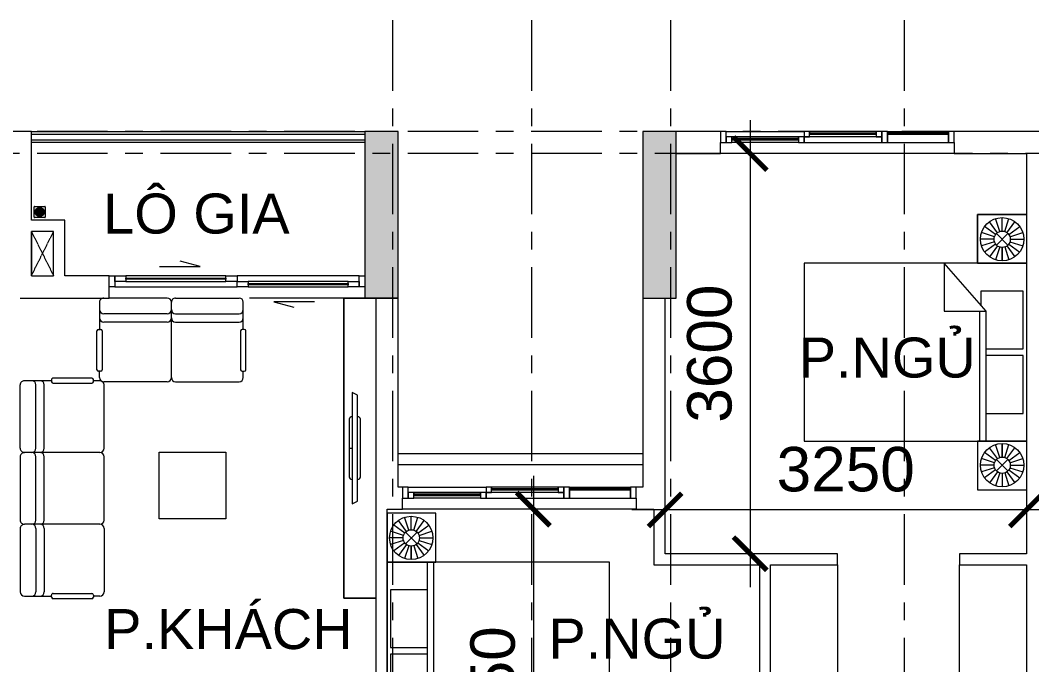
# Model space of a CAD drawing. Header units: millimetres. Extents: x -20144 to 126922, y -42414 to 48263.
# Drawn here: x 20100 to 29199, y 37800 to 43600 of the extents above; entities that cross this region are included whole.
import ezdxf

# ---------------------------------------------------------------- set-up
doc = ezdxf.new("R2010")
doc.units = ezdxf.units.MM
doc.linetypes.add('Dash', pattern=[6.35, 3.175, -3.175])
doc.linetypes.add('Grid Line', pattern=[22.225, 12.7, -3.175, 3.175, -3.175])
for name, color, linetype, lineweight in [('A-DETL-GENF', 31, 'Continuous', 5), ('A-DETL-GENF-HDLN', 161, 'Dash', 5), ('CHU', 181, 'Continuous', 5), ('CUA', 31, 'Continuous', 9), ('DIM', 1, 'Continuous', 5), ('LC.HA', 8, 'Continuous', 9), ('NET CAT', 3, 'Continuous', 5), ('NET THAY 1', 41, 'Continuous', 5), ('NET-CAT', 3, 'Continuous', 15), ('NET-THAY', 2, 'Continuous', 9), ('THIET BI', 44, 'Continuous', 5), ('THIET-BI', 44, 'Continuous', 5), ('TRUC', 225, 'Continuous', 5)]:
    doc.layers.add(name, color=color, linetype=linetype, lineweight=lineweight)
doc.styles.add('Arial_2', font='arial.ttf', dxfattribs={"height": 360})
doc.styles.add('TA1', font='arial.ttf')
doc.dimstyles.new('D_200_KTx2', dxfattribs={"dimtxt": 400, "dimasz": 300, "dimexe": 300, "dimexo": 300, "dimgap": 160, "dimtad": 1, "dimdec": 0, "dimzin": 9, "dimtxsty": 'TA1', "dimblk": 'ARCHTICK', "dimcen": 1, "dimdle": 300, "dimclrd": 256, "dimclre": 256, "dimclrt": 7, "dimadec": 0, "dimazin": 0, "dimtfac": 1, "dimtdec": 0, "dimtix": 1, "dimtmove": 1, "dimatfit": 3, "dimldrblk": 'ARCHTICK', "dimfxl": 0, "dimtolj": 1, "dimtzin": 0, "dimlwd": -1, "dimlwe": -1, "dimarcsym": 0})

# ---------------------------------------------------------------- blocks, each defined once
blk = doc.blocks.new('CUA LO GIA _LUA_1 - CUA LO GIA _LUA_ 2300-1425465-MẶT BẰNG TẦNG 24')
at = {"layer": 'CUA'}
for p, q in [((-697.4, 133.9), (-332.4, 133.9)), ((-332.4, 133.9), (-511.1, 181.8)), ((-1150, -100), (-1150, 0)), ((-1150, 0), (-1100, 0)), ((-1100, -50), (-1100, 0)), ((-1100, 0), (-1000, 0)), ((-1100, 0), (-1100, -100)), ((-1000, 0), (-1000, -50)), ((-100, 0), (-1000, 0)), ((-100, -50), (-100, 0)), ((-100, 0), (0, 0)), ((0, 0), (0, -50)), ((1100, 0), (0, 0)), ((1100, -100), (1100, 0)), ((1100, 0), (1150, 0)), ((1150, 0), (1150, -100)), ((-1000, -50), (-1100, -50)), ((-1000, -30), (-1000, -20)), ((-1000, -20), (-100, -20)), ((-100, -30), (-1000, -30)), ((-1000, -50), (-100, -50)), ((-100, -20), (-100, -30)), ((0, -50), (-100, -50)), ((0, -100), (0, -50)), ((0, -50), (100, -50)), ((100, -50), (100, -100)), ((1000, -50), (100, -50)), ((100, -80), (100, -70)), ((100, -70), (1000, -70)), ((1000, -80), (100, -80)), ((1000, -100), (1000, -50)), ((1000, -50), (1100, -50)), ((1000, -70), (1000, -80)), ((1100, -50), (1100, -100)), ((-1100, -100), (-1150, -100)), ((-1100, -100), (0, -100)), ((100, -100), (0, -100)), ((100, -100), (1000, -100)), ((1100, -100), (1000, -100)), ((1150, -100), (1100, -100)), ((332.4, -183.9), (511.1, -231.8)), ((697.4, -183.9), (332.4, -183.9))]:
    blk.add_line(p, q, dxfattribs=at)
blk = doc.blocks.new('X-SOFA - X-SOFA-1425466-MẶT BẰNG TẦNG 24')
at = {"layer": 'THIET BI'}
for p, q in [((-753.8, 360.8), (-753.8, 931.5)), ((-716.2, 969.2), (-658.4, 969.2)), ((-658.4, 959.8), (-658.4, 978.7)), ((-644.3, 992.8), (-295.7, 992.8)), ((-295.7, 945.7), (-644.3, 945.7)), ((-281.5, 978.7), (-281.5, 959.8)), ((-103.7, 969.2), (-281.5, 969.2)), ((-216.7, 360.8), (-216.7, 931.5)), ((-141.3, 360.8), (-141.3, 931.5)), ((-37.7, 969.2), (-103.7, 969.2)), ((0, 360.8), (0, 931.5)), ((-1850, 275), (-1250, 275)), ((-1850, -325), (-1850, 275)), ((-1850, -325), (-1850, 275)), ((-1850, 275), (-1250, 275)), ((-1250, 275), (-1250, -325)), ((-1250, 275), (-1250, -325)), ((-753.8, 285.4), (-753.8, -285.4)), ((-716.2, 323.1), (-37.7, 323.1)), ((-216.7, 285.4), (-216.7, -285.4)), ((-141.3, 285.4), (-141.3, -285.4)), ((0, -285.4), (0, 285.4)), ((-1250, -325), (-1850, -325)), ((-1250, -325), (-1850, -325)), ((-753.8, -360.8), (-753.8, -931.5)), ((-716.2, -323.1), (-103.7, -323.1)), ((-216.7, -360.8), (-216.7, -931.5)), ((-141.3, -360.8), (-141.3, -931.5)), ((-103.7, -323.1), (-37.7, -323.1)), ((0, -360.8), (0, -931.5)), ((-716.2, -969.2), (-658.4, -969.2)), ((-658.4, -959.8), (-658.4, -978.7)), ((-295.7, -945.7), (-644.3, -945.7)), ((-644.3, -992.8), (-295.7, -992.8)), ((-281.5, -978.7), (-281.5, -959.8)), ((-281.5, -969.2), (-103.7, -969.2)), ((-103.7, -969.2), (-37.7, -969.2))]:
    blk.add_line(p, q, dxfattribs=at)
for centre, radius, start, end in [((-716.2, 931.5), 37.7, 90, 180), ((-644.3, 978.7), 14.1, 90, 180), ((-644.3, 959.8), 14.1, 180, 270), ((-295.7, 978.7), 14.1, 0, 90), ((-295.7, 959.8), 14.1, 270, 0), ((-179, 931.5), 37.7, 90, 180), ((-103.7, 931.5), 37.7, 90, 180), ((-37.7, 931.5), 37.7, 0, 90), ((-716.2, 360.8), 37.7, 180, 270), ((-716.2, 285.4), 37.7, 90, 180), ((-179, 360.8), 37.7, 180, 270), ((-179, 285.4), 37.7, 90, 180), ((-103.7, 360.8), 37.7, 180, 270), ((-103.7, 285.4), 37.7, 90, 180), ((-37.7, 360.8), 37.7, 270, 0), ((-37.7, 285.4), 37.7, 360, 90), ((-716.2, -285.4), 37.7, 180, 270), ((-716.2, -360.8), 37.7, 90, 180), ((-179, -285.4), 37.7, 180, 270), ((-179, -360.8), 37.7, 90, 180), ((-103.7, -285.4), 37.7, 180, 270), ((-103.7, -360.8), 37.7, 90, 180), ((-37.7, -285.4), 37.7, 270, 0), ((-37.7, -360.8), 37.7, 360, 90), ((-716.2, -931.5), 37.7, 180, 270), ((-644.3, -959.8), 14.1, 90, 180), ((-644.3, -978.7), 14.1, 180, 270), ((-295.7, -959.8), 14.1, 0, 90), ((-295.7, -978.7), 14.1, 270, 0), ((-179, -931.5), 37.7, 180, 270), ((-103.7, -931.5), 37.7, 180, 270), ((-37.7, -931.5), 37.7, 270, 0)]:
    blk.add_arc(centre, radius, start, end, dxfattribs=at)
blk = doc.blocks.new('X-SOFA - X-SOFA-1425467-MẶT BẰNG TẦNG 24')
at = {"layer": 'THIET BI'}
for p, q in [((-716.2, 646.2), (-658.4, 646.2)), ((-658.4, 636.7), (-658.4, 655.6)), ((-644.3, 669.7), (-295.7, 669.7)), ((-281.5, 655.6), (-281.5, 636.7)), ((-103.7, 646.2), (-281.5, 646.2)), ((-37.7, 646.2), (-103.7, 646.2)), ((-753.8, 37.7), (-753.8, 608.5)), ((-295.7, 622.6), (-644.3, 622.6)), ((-216.7, 37.7), (-216.7, 608.5)), ((-141.3, 37.7), (-141.3, 608.5)), ((0, 37.7), (0, 559.8)), ((-716.2, 0), (-103.7, 0)), ((-103.7, 0), (-37.7, 0)), ((-753.8, -37.7), (-753.8, -608.5)), ((-216.7, -37.7), (-216.7, -608.5)), ((-141.3, -37.7), (-141.3, -608.5)), ((0, -37.7), (0, -608.5)), ((-658.4, -636.7), (-658.4, -655.6)), ((-295.7, -622.6), (-644.3, -622.6)), ((-281.5, -655.6), (-281.5, -636.7)), ((-716.2, -646.2), (-658.4, -646.2)), ((-644.3, -669.7), (-295.7, -669.7)), ((-281.5, -646.2), (-103.7, -646.2)), ((-103.7, -646.2), (-37.7, -646.2))]:
    blk.add_line(p, q, dxfattribs=at)
for centre, radius, start, end in [((-716.2, 608.5), 37.7, 90, 180), ((-644.3, 655.6), 14.1, 90, 180), ((-295.7, 655.6), 14.1, 0, 90), ((-179, 608.5), 37.7, 90, 180), ((-103.7, 608.5), 37.7, 90, 180), ((-37.7, 608.5), 37.7, 360, 90), ((-644.3, 636.7), 14.1, 180, 270), ((-295.7, 636.7), 14.1, 270, 0), ((-716.2, 37.7), 37.7, 180, 270), ((-179, 37.7), 37.7, 180, 270), ((-103.7, 37.7), 37.7, 180, 270), ((-37.7, 37.7), 37.7, 270, 0), ((-716.2, -37.7), 37.7, 90, 180), ((-179, -37.7), 37.7, 90, 180), ((-103.7, -37.7), 37.7, 90, 180), ((-37.7, -37.7), 37.7, 360, 90), ((-716.2, -608.5), 37.7, 180, 270), ((-644.3, -636.7), 14.1, 90, 180), ((-295.7, -636.7), 14.1, 0, 90), ((-179, -608.5), 37.7, 180, 270), ((-103.7, -608.5), 37.7, 180, 270), ((-37.7, -608.5), 37.7, 270, 0), ((-644.3, -655.6), 14.1, 180, 270), ((-295.7, -655.6), 14.1, 270, 0)]:
    blk.add_arc(centre, radius, start, end, dxfattribs=at)
blk = doc.blocks.new('X-TV - X-TV-1732816-MẶT BẰNG TẦNG 24')
at = {"layer": 'THIET BI'}
for p, q in [((0, -300), (0, -10)), ((0, -10), (0, -300)), ((2699.9, -10), (2699.9, -300)), ((2699.9, -300), (2699.9, -10)), ((872.5, -175), (850, -225)), ((1827.5, -175), (872.5, -175)), ((1610, -150), (1090, -150)), ((1850, -225), (1827.5, -175)), ((850, -225), (1850, -225)), ((1090, -250), (1610, -250)), ((1350, -250), (1350, -225)), ((2699.9, -300), (0, -300)), ((0, -300), (2699.9, -300))]:
    blk.add_line(p, q, dxfattribs=at)
for centre, start_param, end_param in [((1090, -175), 0, 1.570796), ((1610, -175), 4.712389, 6.283185), ((1090, -225), 1.570796, 3.141593), ((1610, -225), 3.141593, 4.712389)]:
    blk.add_ellipse(centre, major_axis=(0, 25), ratio=0.9, start_param=start_param, end_param=end_param, dxfattribs=at)
blk = doc.blocks.new('X-PHONG NGU 2 - X-PHONG NGU 2_Recovery_-1759957-MẶT BẰNG TẦNG 24')
at = {"layer": 'CUA'}
for p, q in [((-1000, 0), (-1050, 0)), ((-1050, 0), (-1050, -100)), ((-450, 0), (-1000, 0)), ((-1000, 0), (-1000, -75)), ((-1000, -100), (-1000, 0)), ((-450, -75), (-450, 0)), ((-400, 0), (-450, 0)), ((-450, 0), (-450, -100)), ((300, 0), (-400, 0)), ((-400, 0), (-400, -50)), ((-400, -100), (-400, 0)), ((300, -50), (300, 0)), ((350, 0), (300, 0)), ((300, 0), (300, -50)), ((350, -50), (350, 0)), ((350, 0), (950, 0)), ((1000, 0), (950, 0)), ((950, 0), (950, -50)), ((1050, 0), (1000, 0)), ((1000, 0), (1000, -100)), ((1000, -50), (1000, 0)), ((1050, -100), (1050, 0)), ((-450, -75), (-1000, -75)), ((-1000, -75), (-1000, -85)), ((-1000, -75), (-450, -75)), ((-1000, -85), (-450, -85)), ((-450, -85), (-450, -75)), ((-400, -50), (300, -50)), ((-350, -50), (-400, -50)), ((-400, -50), (-400, -100)), ((-350, -100), (-350, -50)), ((250, -75), (-350, -75)), ((-350, -75), (-350, -85)), ((-350, -85), (250, -85)), ((250, -85), (-350, -85)), ((-350, -85), (-350, -100)), ((300, -50), (250, -50)), ((250, -50), (250, -100)), ((250, -85), (250, -75)), ((250, -100), (250, -85)), ((300, -50), (350, -50)), ((300, -100), (300, -50)), ((950, -25), (350, -25)), ((350, -25), (350, -35)), ((350, -35), (950, -35)), ((950, -35), (350, -35)), ((350, -35), (350, -50)), ((350, -50), (950, -50)), ((950, -35), (950, -25)), ((950, -50), (950, -35)), ((950, -50), (1000, -50)), ((-1050, -100), (-1000, -100)), ((-450, -100), (-1000, -100)), ((-450, -100), (-400, -100)), ((-400, -100), (-350, -100)), ((-350, -100), (250, -100)), ((250, -100), (300, -100)), ((1000, -100), (300, -100)), ((1000, -100), (1050, -100))]:
    blk.add_line(p, q, dxfattribs=at)
blk = doc.blocks.new('X-GIUONG1 - X-GIUONG-V27-MẶT BẰNG TẦNG 24')
at = {"layer": 'THIET BI'}
for p, q in [((-1239, -0.1), (-1239, -439)), ((-1239, -439), (-1239, -0.1)), ((-1059.6, -158.2), (-1131.2, -59.5)), ((-1039.2, -147.8), (-1076.9, -31.8)), ((-1016.6, -144.2), (-1016.6, -22.2)), ((-993.9, -147.8), (-956.3, -31.8)), ((-973.5, -158.2), (-901.9, -59.5)), ((-800, -439), (-800, -0.1)), ((-800, -0.1), (-800, -2000)), ((-800, -0.1), (-800, -439)), ((-800, -0.1), (-800, -2000)), ((-550, -30), (-550, -410)), ((-30, -30), (-550, -30)), ((-30, -360), (-30, -30)), ((30, -30), (30, -360)), ((550, -30), (30, -30)), ((550, -360), (550, -30)), ((800, -0.1), (800, -439)), ((800, -2000), (800, -0.1)), ((800, -0.1), (800, -439)), ((800, -2000), (800, -0.1)), ((973.5, -158.2), (901.9, -59.5)), ((993.9, -147.8), (956.3, -31.8)), ((1016.6, -144.2), (1016.6, -22.2)), ((1039.2, -147.8), (1076.9, -31.8)), ((1059.6, -158.2), (1131.2, -59.5)), ((1239, -439), (1239, -0.1)), ((1239, -439), (1239, -0.1)), ((-1086.1, -194.8), (-1202.1, -157.1)), ((-1075.8, -174.4), (-1174.4, -102.7)), ((-1068.3, -269.1), (-964.8, -165.6)), ((-1068.3, -165.6), (-964.8, -269.1)), ((-957.4, -174.4), (-858.7, -102.7)), ((-947, -194.8), (-831, -157.1)), ((947, -194.8), (831, -157.1)), ((957.4, -174.4), (858.7, -102.7)), ((1068.3, -269.1), (964.8, -165.6)), ((1068.3, -165.6), (964.8, -269.1)), ((1075.8, -174.4), (1174.4, -102.7)), ((1086.1, -194.8), (1202.1, -157.1)), ((-1089.7, -217.4), (-1211.7, -217.4)), ((-1086.1, -240), (-1202.1, -277.7)), ((-1075.8, -260.4), (-1174.4, -332.1)), ((-957.4, -260.4), (-858.7, -332.1)), ((-947, -240), (-831, -277.7)), ((-943.4, -217.4), (-821.4, -217.4)), ((-821.4, -217.4), (-943.4, -217.4)), ((943.4, -217.4), (821.4, -217.4)), ((821.4, -217.4), (943.4, -217.4)), ((947, -240), (831, -277.7)), ((957.4, -260.4), (858.7, -332.1)), ((1075.8, -260.4), (1174.4, -332.1)), ((1086.1, -240), (1202.1, -277.7)), ((1089.7, -217.4), (1211.7, -217.4)), ((-1059.6, -276.6), (-1131.2, -375.2)), ((-1039.2, -287), (-1076.9, -402.9)), ((-1016.6, -290.5), (-1016.6, -412.5)), ((-993.9, -287), (-956.3, -402.9)), ((-973.5, -276.6), (-901.9, -375.2)), ((-370, -360), (-800, -740)), ((-370, -740), (-370, -360)), ((800, -360), (-370, -360)), ((973.5, -276.6), (901.9, -375.2)), ((993.9, -287), (956.3, -402.9)), ((1016.6, -290.5), (1016.6, -412.5)), ((1039.2, -287), (1076.9, -402.9)), ((1059.6, -276.6), (1131.2, -375.2)), ((-1239, -439), (-800, -439)), ((-800, -439), (-1239, -439)), ((-550, -410), (-420, -410)), ((-370, -420), (800, -420)), ((800, -439), (1239, -439)), ((800, -439), (1239, -439)), ((-800, -740), (-370, -740)), ((-800, -2000), (800, -2000)), ((-800, -2000), (800, -2000))]:
    blk.add_line(p, q, dxfattribs=at)
for centre, radius in [((-1016.6, -217.4), 195.1), ((1016.6, -217.4), 195.1), ((-1016.6, -217.4), 73.2), ((1016.6, -217.4), 73.2)]:
    blk.add_circle(centre, radius, dxfattribs=at)
blk = doc.blocks.new('X-GIUONG1 - X-GIUONG-1305651-MẶT BẰNG TẦNG 24')
at = {"layer": 'THIET BI'}
for p, q in [((-800, 0), (-1239, 0)), ((-1239, 0), (-1239, -439)), ((-1239, 0), (-800, 0)), ((-1239, -439), (-1239, 0)), ((-1059.6, -158.2), (-1131.2, -59.5)), ((-1039.2, -147.8), (-1076.9, -31.8)), ((-1016.6, -144.2), (-1016.6, -22.2)), ((-993.9, -147.8), (-956.3, -31.8)), ((-973.5, -158.2), (-901.9, -59.5)), ((-800, -439), (-800, 0)), ((800, 0), (-800, 0)), ((-800, 0), (-800, -2000)), ((800, 0), (-800, 0)), ((-800, 0), (-800, -439)), ((-800, 0), (-800, -2000)), ((-550, -30), (-550, -410)), ((-30, -30), (-550, -30)), ((-30, -360), (-30, -30)), ((30, -30), (30, -360)), ((550, -30), (30, -30)), ((550, -360), (550, -30)), ((1239, 0), (800, 0)), ((800, 0), (800, -439)), ((800, -2000), (800, 0)), ((1239, 0), (800, 0)), ((800, 0), (800, -439)), ((800, -2000), (800, 0)), ((973.5, -158.2), (901.9, -59.5)), ((993.9, -147.8), (956.3, -31.8)), ((1016.6, -144.2), (1016.6, -22.2)), ((1039.2, -147.8), (1076.9, -31.8)), ((1059.6, -158.2), (1131.2, -59.5)), ((1239, -439), (1239, 0)), ((1239, -439), (1239, 0)), ((-1086.1, -194.8), (-1202.1, -157.1)), ((-1075.8, -174.4), (-1174.4, -102.7)), ((-1068.3, -269.1), (-964.8, -165.6)), ((-1068.3, -165.6), (-964.8, -269.1)), ((-957.4, -174.4), (-858.7, -102.7)), ((-947, -194.8), (-831, -157.1)), ((947, -194.8), (831, -157.1)), ((957.4, -174.4), (858.7, -102.7)), ((1068.3, -269.1), (964.8, -165.6)), ((1068.3, -165.6), (964.8, -269.1)), ((1075.8, -174.4), (1174.4, -102.7)), ((1086.1, -194.8), (1202.1, -157.1)), ((-1089.7, -217.4), (-1211.7, -217.4)), ((-1086.1, -240), (-1202.1, -277.7)), ((-1075.8, -260.4), (-1174.4, -332.1)), ((-957.4, -260.4), (-858.7, -332.1)), ((-947, -240), (-831, -277.7)), ((-943.4, -217.4), (-821.4, -217.4)), ((-821.4, -217.4), (-943.4, -217.4)), ((943.4, -217.4), (821.4, -217.4)), ((821.4, -217.4), (943.4, -217.4)), ((947, -240), (831, -277.7)), ((957.4, -260.4), (858.7, -332.1)), ((1075.8, -260.4), (1174.4, -332.1)), ((1086.1, -240), (1202.1, -277.7)), ((1089.7, -217.4), (1211.7, -217.4)), ((-1059.6, -276.6), (-1131.2, -375.2)), ((-1039.2, -287), (-1076.9, -402.9)), ((-1016.6, -290.5), (-1016.6, -412.5)), ((-993.9, -287), (-956.3, -402.9)), ((-973.5, -276.6), (-901.9, -375.2)), ((-370, -360), (-800, -740)), ((-370, -740), (-370, -360)), ((800, -360), (-370, -360)), ((973.5, -276.6), (901.9, -375.2)), ((993.9, -287), (956.3, -402.9)), ((1016.6, -290.5), (1016.6, -412.5)), ((1039.2, -287), (1076.9, -402.9)), ((1059.6, -276.6), (1131.2, -375.2)), ((-1239, -439), (-800, -439)), ((-800, -439), (-1239, -439)), ((-550, -410), (-420, -410)), ((-370, -420), (800, -420)), ((800, -439), (1239, -439)), ((800, -439), (1239, -439)), ((-800, -740), (-370, -740)), ((-800, -2000), (800, -2000)), ((-800, -2000), (800, -2000))]:
    blk.add_line(p, q, dxfattribs=at)
for centre, radius in [((-1016.6, -217.4), 195.1), ((1016.6, -217.4), 195.1), ((-1016.6, -217.4), 73.2), ((1016.6, -217.4), 73.2)]:
    blk.add_circle(centre, radius, dxfattribs=at)
blk = doc.blocks.new('Family1 - Family1 2-1425483-MẶT BẰNG TẦNG 24')
at = {"layer": 'A-DETL-GENF'}
for p, q in [((200, 400), (0, 400)), ((0, 400), (0, 0)), ((200, 0), (200, 400)), ((0, 0), (200, 0))]:
    blk.add_line(p, q, dxfattribs=at)
at = {"layer": 'A-DETL-GENF-HDLN'}
for p, q in [((0, 400), (200, 0.8)), ((0, 0), (200, 399.2))]:
    blk.add_line(p, q, dxfattribs=at)
blk = doc.blocks.new('A$C043A1407')
at = {"layer": 'LC.HA'}
h = blk.add_hatch(color=256, dxfattribs=at)
h.dxf.hatch_style = 1
h.paths.add_polyline_path([(750.2, 26049.9), (450.2, 26049.9), (450.2, 24549.9), (750.2, 24549.9)])
h = blk.add_hatch(color=256, dxfattribs=at)
h.dxf.hatch_style = 1
h.paths.add_polyline_path([(3250.2, 26049.9), (2950.2, 26049.9), (2950.2, 24549.9), (3250.2, 24549.9)])
at = {"ltscale": 1000}
for points in [[(750.2, 26049.9), (450.2, 26049.9), (450.2, 24549.9), (750.2, 24549.9)], [(3250.2, 26049.9), (2950.2, 26049.9), (2950.2, 24549.9), (3250.2, 24549.9)]]:
    blk.add_lwpolyline(points, close=True, dxfattribs=at)
blk = doc.blocks.new('X-PHEU - X-PHEU-1231512-MẶT BẰNG TẦNG 23')
at = {"layer": 'THIET-BI'}
for p, q in [((25, 29), (25, 121)), ((29, 125), (121, 125)), ((47.5, 51.8), (47.5, 98.2)), ((52.5, 103.1), (52.5, 46.9)), ((57.5, 43.5), (57.5, 106.5)), ((62.5, 108.8), (62.5, 41.2)), ((67.5, 39.8), (67.5, 110.2)), ((72.5, 110.9), (72.5, 78.1)), ((77.5, 78.1), (77.5, 110.9)), ((82.5, 110.2), (82.5, 39.8)), ((87.5, 41.2), (87.5, 108.8)), ((92.5, 106.5), (92.5, 43.5)), ((97.5, 46.9), (97.5, 103.1)), ((102.5, 98.2), (102.5, 51.8)), ((125, 121), (125, 29)), ((121, 25), (29, 25)), ((42.5, 90.5), (42.5, 59.5)), ((72.5, 71.9), (72.5, 39.1)), ((77.5, 39.1), (77.5, 71.9)), ((107.5, 59.5), (107.5, 90.5))]:
    blk.add_line(p, q, dxfattribs=at)
blk.add_circle((75, 75), 40, dxfattribs=at)
for centre, radius, start, end in [((29, 121), 4, 90, 180), ((75, 75), 36, 139.80824, 154.52563), ((75, 75), 36, 119.0853, 128.68219), ((75, 75), 36, 102.0247, 110.31751), ((75, 75), 36, 90, 93.98208), ((75, 75), 36, 86.01792, 90), ((75, 75), 36, 69.68249, 77.9753), ((75, 75), 36, 51.31781, 60.9147), ((75, 75), 36, 25.47437, 40.19176), ((121, 121), 4, 0, 90), ((29, 29), 4, 180, 270), ((75, 75), 36, 205.47437, 220.19176), ((75, 75), 36, 231.31781, 240.9147), ((75, 75), 36, 249.68249, 257.9753), ((75, 75), 4, 128.68219, 231.31781), ((75, 75), 36, 266.01792, 270), ((75, 75), 36, 270, 273.98208), ((75, 75), 4, 308.68219, 51.31781), ((75, 75), 36, 282.0247, 290.31751), ((75, 75), 36, 299.0853, 308.68219), ((75, 75), 36, 319.80824, 334.52563), ((121, 29), 4, 270, 360)]:
    blk.add_arc(centre, radius, start, end, dxfattribs=at)
blk = doc.blocks.new('_ARCHTICK')
at = {"color": 0, "linetype": 'ByBlock', "const_width": 0.15}
blk.add_lwpolyline([(-0.5, -0.5), (0.5, 0.5)], dxfattribs=at)
blk = doc.blocks.new('*D250')
at = {"layer": 'Defpoints', "color": 0, "transparency": 16777216}
for p in [(24842.6, 39199.9), (24716.4, 35849.9), (24842.6, 35849.9)]:
    blk.add_point(p, dxfattribs=at)
at = {"layer": 'DIM', "transparency": 16777216}
for p, q in [((24716.4, 39499.9), (24716.4, 35549.9)), ((24542.6, 39199.9), (24416.4, 39199.9)), ((24542.6, 35849.9), (24416.4, 35849.9))]:
    blk.add_line(p, q, dxfattribs=at)
at = {"layer": 'DIM', "transparency": 16777216, "xscale": 300, "yscale": 300, "zscale": 300}
for p, rotation in [((24716.4, 39199.9), 90), ((24716.4, 35849.9), 270)]:
    blk.add_blockref('_ARCHTICK', p, dxfattribs=dict(at, rotation=rotation))
at = {"layer": 'DIM', "color": 7, "transparency": 16777216, "insert": (24352.1, 37524.9), "char_height": 400, "attachment_point": 5, "rotation": 90, "style": 'TA1'}
blk.add_mtext('\\A1;3350', dxfattribs=at)
blk = doc.blocks.new('*D252')
at = {"layer": 'Defpoints', "color": 0, "transparency": 16777216}
for p in [(26806.9, 42399.9), (26666.1, 38799.9), (26806.9, 38799.9)]:
    blk.add_point(p, dxfattribs=at)
at = {"layer": 'DIM', "transparency": 16777216}
for p, q in [((26666.1, 42699.9), (26666.1, 38499.9)), ((26506.9, 42399.9), (26366.1, 42399.9)), ((26506.9, 38799.9), (26366.1, 38799.9))]:
    blk.add_line(p, q, dxfattribs=at)
at = {"layer": 'DIM', "transparency": 16777216, "xscale": 300, "yscale": 300, "zscale": 300}
for p, rotation in [((26666.1, 42399.9), 90), ((26666.1, 38799.9), 270)]:
    blk.add_blockref('_ARCHTICK', p, dxfattribs=dict(at, rotation=rotation))
at = {"layer": 'DIM', "color": 7, "transparency": 16777216, "insert": (26301.7, 40599.9), "char_height": 400, "attachment_point": 5, "rotation": 90, "style": 'TA1'}
blk.add_mtext('\\A1;3600', dxfattribs=at)
blk = doc.blocks.new('*D253')
at = {"layer": 'Defpoints', "color": 0, "transparency": 16777216}
for p in [(25900.6, 39193.3), (25900.6, 39193.3), (29150.5, 39193.3)]:
    blk.add_point(p, dxfattribs=at)
at = {"layer": 'DIM', "transparency": 16777216}
blk.add_line((29450.5, 39193.3), (25600.6, 39193.3), dxfattribs=at)
at = {"layer": 'DIM', "transparency": 16777216, "xscale": 300, "yscale": 300, "zscale": 300, "rotation": 180}
blk.add_blockref('_ARCHTICK', (25900.6, 39193.3), dxfattribs=at)
at = {"layer": 'DIM', "transparency": 16777216, "xscale": 300, "yscale": 300, "zscale": 300}
blk.add_blockref('_ARCHTICK', (29150.5, 39193.3), dxfattribs=at)
at = {"layer": 'DIM', "color": 7, "transparency": 16777216, "insert": (27525.6, 39557.7), "char_height": 400, "attachment_point": 5, "style": 'TA1'}
blk.add_mtext('\\A1;3250', dxfattribs=at)

msp = doc.modelspace()

# ---------------------------------------------------------------- linework, layer by layer
at = {"layer": 'NET THAY 1'}
for p, q in [((20200.5, 42525, 0), (20200.5, 42575, 0)), ((20200.5, 42575, 0), (23200.5, 42575, 0)), ((20200.5, 42525, 0), (23200.5, 42525, 0))]:
    msp.add_line(p, q, dxfattribs=at)
at = {"layer": 'NET-CAT'}
for p, q in [((20200.4, 42599.9), (19600.4, 42599.9)), ((20200.4, 41799.9), (20200.4, 42599.9)), ((26400.5, 42599.9), (26000.5, 42599.9)), ((29250.4, 42599.9), (28500.5, 42599.9)), ((26400.5, 42399.9), (26400.5, 42499.9)), ((28500.5, 42499.9), (28500.5, 42399.9)), ((26000.5, 42399.9), (26400.5, 42399.9)), ((28500.5, 42399.9), (29150.4, 42399.9)), ((29150.4, 42399.9), (29150.4, 38799.9)), ((20500.4, 41799.9), (20200.4, 41799.9)), ((20500.4, 41299.9), (20500.4, 41799.9)), ((20200.4, 41299.9), (20200.4, 41699.9)), ((20900.4, 41299.9), (20500.4, 41299.9)), ((20900.4, 41099.9), (20900.4, 41299.9)), ((20100.4, 41099.9), (20900.4, 41099.9)), ((23300.4, 41100), (23300.4, 39299.9)), ((23500.4, 41100), (23300.4, 41100)), ((23500.4, 39399.9), (23500.4, 41100)), ((25700.5, 41099.9), (25700.5, 39399.9)), ((25900.5, 39199.9), (25900.5, 41099.9)), ((23540.4, 39399.9), (23500.4, 39399.9)), ((25700.5, 39399.9), (25640.4, 39399.9)), ((23300.4, 39299.9), (23300.4, 35749.9)), ((23540.4, 39199.9), (23540.4, 39299.9)), ((25640.4, 39299.9), (25640.4, 39199.9)), ((23400.4, 35849.9), (23400.4, 39199.9)), ((23400.4, 39199.9), (23540.4, 39199.9)), ((25640.4, 39199.9), (25800.6, 39199.9)), ((25800.6, 39199.9), (25800.6, 38699.9)), ((25900.6, 38799.9), (25900.6, 39199.9)), ((27450.4, 38799.9), (25900.6, 38799.9)), ((27450.4, 38699.9), (27450.4, 38799.9)), ((29150.4, 38799.9), (28550.5, 38799.9)), ((28550.5, 38799.9), (28550.5, 38699.9)), ((25800.6, 38699.9), (26750.4, 38699.9)), ((26750.4, 38699.9), (26750.4, 35849.9)), ((26850.4, 38699.9), (27450.4, 38699.9)), ((26850.4, 35849.9), (26850.4, 38699.9)), ((28550.5, 38699.9), (29150.4, 38699.9)), ((29150.4, 38699.9), (29150.4, 35849.9))]:
    msp.add_line(p, q, dxfattribs=at)
at = {"layer": 'NET-THAY'}
for p, q in [((20200.4, 42599.9), (23200.3, 42599.9)), ((23200.5, 42500.1, 0), (20200.5, 42500.1, 0)), ((28500.5, 42399.9), (26400.5, 42399.9)), ((23500.5, 39699.9), (23500.5, 41299.9)), ((23010.4, 41099.9), (22161.3, 41099.9)), ((23500.4, 39699.9), (25700.5, 39699.9)), ((25700.5, 39599.9), (23500.4, 39599.9)), ((25640.4, 39199.9), (23540.4, 39199.9))]:
    msp.add_line(p, q, dxfattribs=at)
at = {"layer": 'THIET BI'}
for points in [[(27450.4, 38699.9), (27450.4, 35849.9)], [(28550.5, 35849.9), (28550.5, 38699.9)]]:
    msp.add_lwpolyline(points, dxfattribs=at)
at = {"layer": 'TRUC', "linetype": 'Grid Line', "ltscale": 50}
for p, q in [((23450.5, 43599.9), (23450.5, -4500.1)), ((24700.5, 43599.9), (24700.5, -7167.6)), ((25950.5, 43599.9), (25950.5, -4500.1)), ((28050.5, 43599.9), (28050.5, -7167.6)), ((42000.5, 42599.9), (-11036.3, 42599.9)), ((42000.5, 42399.9), (-14407, 42399.9))]:
    msp.add_line(p, q, dxfattribs=at)

# ---------------------------------------------------------------- block references
at = {"layer": 'A-DETL-GENF'}
msp.add_blockref('Family1 - Family1 2-1425483-MẶT BẰNG TẦNG 24', (20200.5, 41299.9), dxfattribs=at)
at = {"layer": 'CUA', "rotation": 180}
for name, p in [('X-PHONG NGU 2 - X-PHONG NGU 2_Recovery_-1759957-MẶT BẰNG TẦNG 24', (27450.5, 42499.9)), ('CUA LO GIA _LUA_1 - CUA LO GIA _LUA_ 2300-1425465-MẶT BẰNG TẦNG 24', (22050.4, 41199.9)), ('X-PHONG NGU 2 - X-PHONG NGU 2_Recovery_-1759957-MẶT BẰNG TẦNG 24', (24590.4, 39299.9))]:
    msp.add_blockref(name, p, dxfattribs=at)
at = {"layer": 'NET CAT'}
msp.add_blockref('A$C043A1407', (22750.3, 16550), dxfattribs=at)
at = {"layer": 'THIET BI'}
for name, p, rotation in [('X-GIUONG1 - X-GIUONG-V27-MẶT BẰNG TẦNG 24', (29150.5, 40612.5), 269.9999999999988), ('X-SOFA - X-SOFA-1425467-MẶT BẰNG TẦNG 24', (21460.2, 41099.9), 89.99999999999972), ('X-TV - X-TV-1732816-MẶT BẰNG TẦNG 24', (23310.4, 41099.9), 269.9999999999998), ('X-SOFA - X-SOFA-1425466-MẶT BẰNG TẦNG 24', (20100.5, 39387.2), 180), ('X-GIUONG1 - X-GIUONG-1305651-MẶT BẰNG TẦNG 24', (23400.5, 37925), 89.99999999999868)]:
    msp.add_blockref(name, p, dxfattribs=dict(at, rotation=rotation))
at = {"layer": 'THIET-BI'}
msp.add_blockref('X-PHEU - X-PHEU-1231512-MẶT BẰNG TẦNG 23', (20200.5, 41799.9), dxfattribs=at)

# ---------------------------------------------------------------- texts
at = {"layer": 'CHU', "color": 7, "char_height": 360, "attachment_point": 3, "line_spacing_factor": 0.936439, "style": 'Arial_2'}
for s, insert, width in [('\\pt2540.0016,5079.9996,7620.0012,10159.9992,12700.0008,15239.9988,17780.0004,20319.9984,22860,25400.0016,27939.9996,30480.0012,33019.9992,35560.0008,38099.9988,40640.0004,43179.9984,45720,48260.0016,50799.9996,53340.0012,55879.9992,58420.0008,60959.9988,63500.0004,66039.9984,68580,71120.0016,73659.9996,76200.0012,78739.9992,81280.0008;LÔ GIA', (22523.6, 42040.5), 2323.213), ('\\pt2540.0016,5079.9996,7620.0012,10159.9992,12700.0008,15239.9988,17780.0004,20319.9984,22860,25400.0016,27939.9996,30480.0012,33019.9992,35560.0008,38099.9988,40640.0004,43179.9984,45720,48260.0016,50799.9996,53340.0012,55879.9992,58420.0008,60959.9988,63500.0004,66039.9984,68580,71120.0016,73659.9996,76200.0012,78739.9992,81280.0008;P.NGỦ', (28695.8, 40744.7), 1577.62), ('\\pt2540.0016,5079.9996,7620.0012,10159.9992,12700.0008,15239.9988,17780.0004,20319.9984,22860,25400.0016,27939.9996,30480.0012,33019.9992,35560.0008,38099.9988,40640.0004,43179.9984,45720,48260.0016,50799.9996,53340.0012,55879.9992,58420.0008,60959.9988,63500.0004,66039.9984,68580,71120.0016,73659.9996,76200.0012,78739.9992,81280.0008;P.KHÁCH', (23090.8, 38301.7), 2217.96), ('\\pt2540.0016,5079.9996,7620.0012,10159.9992,12700.0008,15239.9988,17780.0004,20319.9984,22860,25400.0016,27939.9996,30480.0012,33019.9992,35560.0008,38099.9988,40640.0004,43179.9984,45720,48260.0016,50799.9996,53340.0012,55879.9992,58420.0008,60959.9988,63500.0004,66039.9984,68580,71120.0016,73659.9996,76200.0012,78739.9992,81280.0008;P.NGỦ', (26444.3, 38215.8), 1577.62)]:
    msp.add_mtext(s, dxfattribs=dict(at, insert=insert, width=width))

# ---------------------------------------------------------------- dimensions: what is measured, and where the dimension line sits
at = {"layer": 'DIM'}
for base, p1, p2, angle, picture, middle in [((26666.1, 38799.9), (26806.9, 42399.9), (26806.9, 38799.9), 90, '*D252', (26301.7, 40599.9)), ((25900.6, 39193.3), (29150.5, 39193.3), (25900.6, 39193.3), 180, '*D253', (27525.6, 39557.7)), ((24716.4, 35849.9), (24842.6, 39199.9), (24842.6, 35849.9), 90, '*D250', (24352.1, 37524.9))]:
    dim = msp.add_linear_dim(base=base, p1=p1, p2=p2, angle=angle, dimstyle='D_200_KTx2', dxfattribs=at)
    dim.commit()
    dim.dimension.update_dxf_attribs({"geometry": picture, "text_midpoint": middle})

doc.saveas('drawing.dxf')
